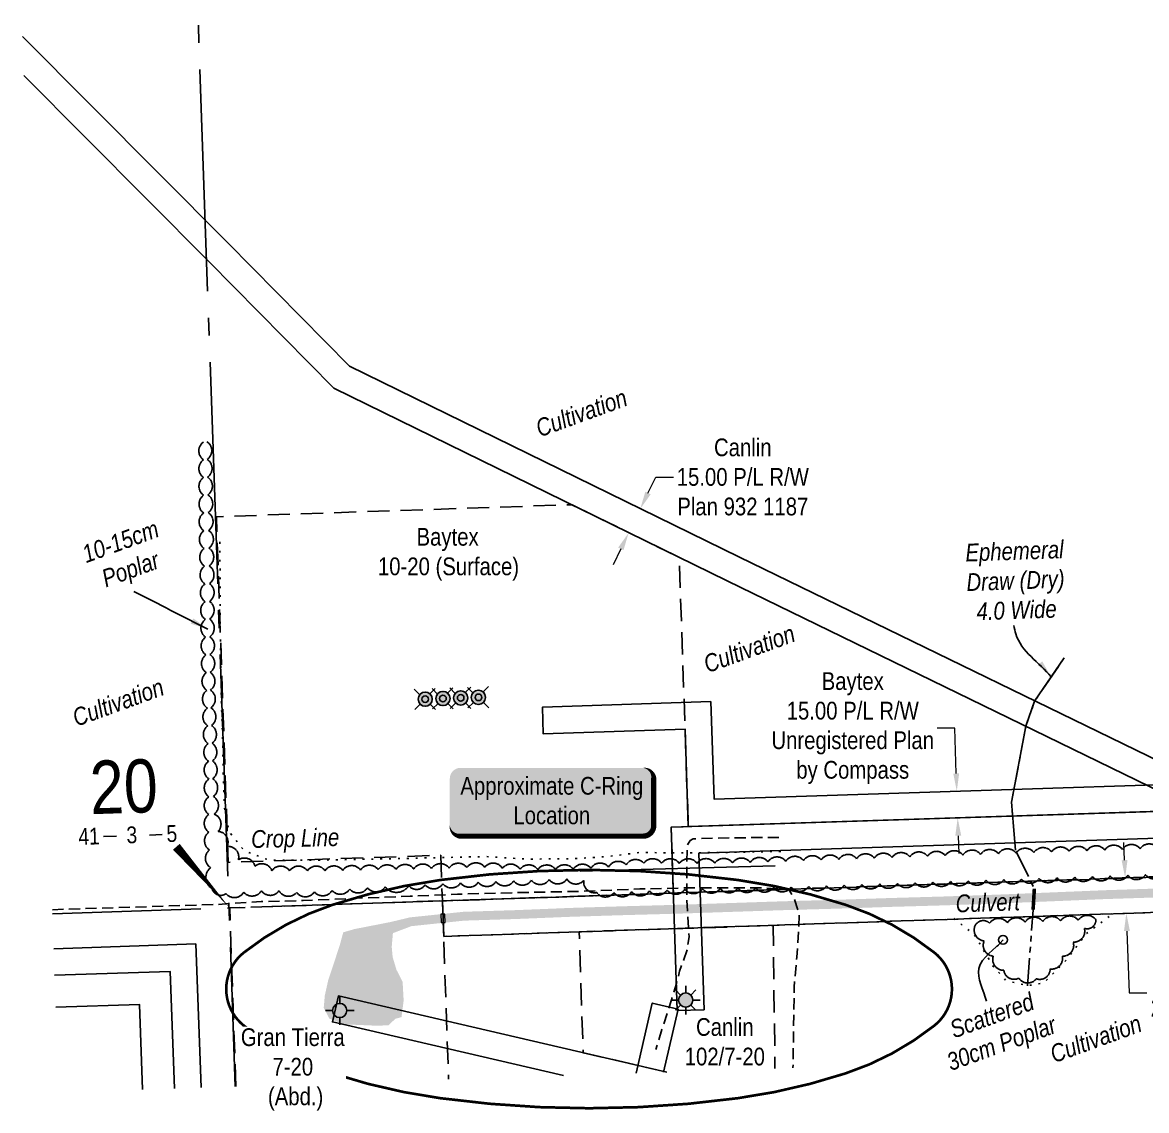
# Model space of a CAD drawing. Extents: x 670596 to 687743, y 5824540 to 5836613.
# Drawn here: x 676358 to 676992, y 5824727 to 5825340 of the extents above; entities that cross this region are included whole.
import ezdxf
from ezdxf.enums import TextEntityAlignment as Align

# ---------------------------------------------------------------- set-up
doc = ezdxf.new("R2010")
doc.units = 0
doc.header["$LTSCALE"] = 5
doc.header["$PDSIZE"] = 0.5
for name, pattern in [('0', [1, 1, 0]), ('foc-ACCESSROAD', [3.75, 2.5, -1.25]), ('foc-QUARTERLINE', [33, 25, -3, 2, -3]), ('foc-TOPO', [1, 0.2, -0.8]), ('foc-TOPO-ephemeral', [6.25, 3.125, -0.625, 0.625, -0.625, 0.625, -0.625]), ('foc-TRAV', [1.875, 1.25, -0.625]), ('UG_PIPE', [1.875, 1.25, -0.625])]:
    doc.linetypes.add(name, pattern=pattern)
doc.layers.get('Defpoints').update_dxf_attribs({"color": 9})
for name, color, linetype in [('10', 1, 'Continuous'), ('9', 3, 'Continuous'), ('ABADATA-DRILL-T', 8, 'Continuous'), ('AS-FENCE', 48, 'foc-FENCE'), ('AS-PIPE-UG', 44, 'UG_PIPE'), ('AS-ROADS', 254, 'Continuous'), ('C-AR', 13, 'foc-ACCESSROAD'), ('C-RW', 13, 'Continuous'), ('C-WS', 13, 'foc-ACCESSROAD'), ('C-WS-S', 8, 'Continuous'), ('CG-NOTES', 7, 'Continuous'), ('F-AR', 190, 'foc-ACCESSROAD'), ('F-RW', 190, 'Continuous'), ('F-WS', 190, 'foc-ACCESSROAD'), ('F-WS-S', 8, 'Continuous'), ('L-MON', 1, 'Continuous'), ('L-SECLBL', 7, 'Continuous'), ('L-SECQ', 8, 'foc-QUARTERLINE'), ('P-TRAV', 4, 'foc-TRAV'), ('T-BUSH', 110, '0'), ('T-BUSH-T', 110, 'Continuous'), ('T-DRAW', 143, 'foc-TOPO-ephemeral'), ('T-GENERAL', 48, 'foc-TOPO'), ('T-WATER-T', 170, 'Continuous')]:
    doc.layers.add(name, color=color, linetype=linetype)
for name, color, linetype, lineweight in [('C-AR-T', 13, 'Continuous', 9), ('C-RW-T', 13, 'Continuous', 9), ('C-WS-T', 13, 'Continuous', 9), ('F-RW-T', 190, 'Continuous', 9), ('F-WS-T', 190, 'Continuous', 9), ('T-TEXT', 48, 'Continuous', 18)]:
    doc.layers.add(name, color=color, linetype=linetype, lineweight=lineweight)
doc.styles.add('175L', font='ARIALN.TTF', dxfattribs={"height": 20})
doc.styles.add('80', font='ARIALN.TTF', dxfattribs={"height": 10})
doc.styles.add('80CG', font='ARIALN.TTF', dxfattribs={"height": 10})
doc.styles.add('80L', font='ARIALN.TTF', dxfattribs={"height": 10})
doc.styles.add('80LS', font='ARIALNI.TTF', dxfattribs={"height": 10})
doc.styles.add('foc-LtypeFont', font='ARIALN.TTF', dxfattribs={"height": 7.35})
doc.styles.add('SIMPLEX', font='ARIALN.TTF')
doc.linetypes.add('foc-FENCE', pattern='A,10,-1,["X",foc-LtypeFont,S=0.2,R=0,X=-0.625,Y=-0.75],-1.24', length=12.24)
doc.linetypes.add('foc-TOPO-flowdirection-NOLINE', pattern='A,0,[">",foc-LtypeFont,S=0.3,R=0,X=0,Y=-0.945],-20,[">",foc-LtypeFont,S=0.3,R=0,X=0,Y=-0.945],0', length=20)
doc.dimstyles.new('Compass 5 000', dxfattribs={"dimscale": 5, "dimtxt": 9, "dimasz": 2, "dimexe": 0.2, "dimexo": 0.0625, "dimgap": 0.5, "dimtad": 0, "dimtih": 1, "dimtoh": 1, "dimzin": 0, "dimdsep": 46, "dimtxsty": '80CG', "dimcen": 0.1, "dimse1": 1, "dimse2": 1, "dimclrd": 256, "dimclrt": 256, "dimaunit": 1, "dimadec": 4, "dimazin": 0, "dimtfac": 0.06, "dimtofl": 0, "dimtmove": 0, "dimatfit": 1, "dimfxl": 0.2, "dimtolj": 1, "dimtzin": 0, "dimlwd": -1, "dimarcsym": 0})

# ---------------------------------------------------------------- blocks, each defined once
blk = doc.blocks.new('L-SECLBL')
at = {"layer": '9', "color": 7}
for p, q in [((-5.08, -27.83), (-12.29, -27.83)), ((20.7, -27.83), (13.5, -27.83))]:
    blk.add_line(p, q, dxfattribs=at)
at = {"layer": '10', "color": 2, "style": 'SIMPLEX'}
blk.add_attdef('SEC', text='', height=30, dxfattribs=at).set_placement((0, 0), align=Align.MIDDLE)
at = {"layer": '10', "color": 5, "style": '80L'}
blk.add_attdef('TWP', text='', height=9.5, dxfattribs=at).set_placement((-14.43, -27.37), align=Align.MIDDLE_RIGHT)
blk.add_attdef('RGE', text='', height=9.5, dxfattribs=at).set_placement((3.62, -27.37), align=Align.MIDDLE_CENTER)
blk.add_attdef('MER', text='', height=9.5, dxfattribs=at).set_placement((23.17, -27.37), align=Align.MIDDLE_LEFT)
blk = doc.blocks.new('GAS')
h = blk.add_hatch(color=255)
h.dxf.hatch_style = 1
edge = h.paths.add_edge_path()
edge.add_arc((0, 0), 0.9, 0, 360)
for p, q in [((0, 0.81), (0, 1.62)), ((-0.81, 0), (-1.62, 0)), ((-0.57, 0.57), (-1.14, 1.14)), ((0.57, 0.57), (1.14, 1.14)), ((1.62, 0), (0.81, 0)), ((-0.57, -0.57), (-1.14, -1.14)), ((0, -0.81), (0, -1.62)), ((1.14, -1.14), (0.57, -0.57))]:
    blk.add_line(p, q)
blk.add_circle((0, 0), 0.8)
blk = doc.blocks.new('*D604')
at = {"layer": 'Defpoints', "color": 0, "transparency": 16777216}
for p in [(676706.51, 5825065.6), (676832.58, 5825004.31), (676826.02, 5824990.82)]:
    blk.add_point(p, dxfattribs=at)
at = {"layer": 'F-RW-T', "transparency": 16777216}
for p, q in [((676710.89, 5825074.59), (676715.26, 5825083.59)), ((676715.26, 5825083.59), (676725.26, 5825083.59)), ((676695.58, 5825043.12), (676691.21, 5825034.12))]:
    blk.add_line(p, q, dxfattribs=at)
for points in [[(676709.39, 5825075.32), (676712.39, 5825073.87), (676706.51, 5825065.6)], [(676694.08, 5825043.85), (676697.08, 5825042.39), (676699.96, 5825052.11)]]:
    blk.add_solid(points, dxfattribs=at)
at = {"layer": 'F-RW-T', "transparency": 16777216, "insert": (676764.35, 5825083.59), "char_height": 10, "attachment_point": 5, "style": '80CG'}
blk.add_mtext('\\A1;Canlin\\P15.00 P/L R/W\\PPlan 932 1187', dxfattribs=at)
blk = doc.blocks.new('*D609')
at = {"layer": 'C-AR-T', "transparency": 16777216}
for p, q in [((676979.58, 5824867.67), (676979.24, 5824877.67)), ((676980.93, 5824827.7), (676982.11, 5824792.76)), ((676982.11, 5824792.76), (676992.11, 5824792.76))]:
    blk.add_line(p, q, dxfattribs=at)
for points in [[(676981.25, 5824867.73), (676977.91, 5824867.61), (676979.92, 5824857.68)], [(676982.6, 5824827.75), (676979.26, 5824827.64), (676980.59, 5824837.69)]]:
    blk.add_solid(points, dxfattribs=at)
at = {"layer": 'Defpoints', "color": 0, "transparency": 16777216}
for p in [(676978.45, 5824857.63), (676979.13, 5824837.64), (676980.59, 5824837.69)]:
    blk.add_point(p, dxfattribs=at)
at = {"layer": 'C-AR-T', "transparency": 16777216, "insert": (677019.84, 5824792.76), "char_height": 10, "attachment_point": 5, "style": '80CG'}
blk.add_mtext('\\A1;Baytex\\P20.00 A/R', dxfattribs=at)
blk = doc.blocks.new('GABD')
for p, q in [((0, 0.81), (0, 1.62)), ((-0.81, 0), (-1.62, 0)), ((1.62, 0), (0.81, 0)), ((0, -0.81), (0, -1.62))]:
    blk.add_line(p, q)
blk.add_circle((0, 0), 0.8)
blk = doc.blocks.new('WC2')
at = {"layer": 'L-MON'}
h = blk.add_hatch(color=255, dxfattribs=at)
h.dxf.hatch_style = 1
edge = h.paths.add_edge_path()
edge.add_arc((0, 0), 0.9, 0, 360)
at = {"layer": 'C-WS-S', "flags": 128}
for points in [[(-0.62, 0.5), (-1.23, 1.12)], [(0.52, 0.61), (1.13, 1.21)], [(-1.18, -1.18), (-0.56, -0.57)], [(1.16, -1.18), (0.56, -0.57)]]:
    blk.add_lwpolyline(points, dxfattribs=at)
at = {"layer": 'C-WS-S'}
for radius in [0.8, 0.373]:
    blk.add_circle((0, 0), radius, dxfattribs=at)
blk = doc.blocks.new('*D611')
at = {"layer": 'C-RW-T', "transparency": 16777216}
for p, q in [((676883.84, 5824942.07), (676873.84, 5824942.07)), ((676884.67, 5824916.48), (676883.84, 5824942.07)), ((676885.81, 5824881.42), (676886.14, 5824871.42))]:
    blk.add_line(p, q, dxfattribs=at)
for points in [[(676886.34, 5824916.54), (676883, 5824916.43), (676885, 5824906.49)], [(676887.48, 5824881.47), (676884.15, 5824881.36), (676885.49, 5824891.41)]]:
    blk.add_solid(points, dxfattribs=at)
at = {"layer": 'Defpoints', "color": 0, "transparency": 16777216}
for p in [(676866.12, 5824905.87), (676866.61, 5824890.8), (676885.49, 5824891.41)]:
    blk.add_point(p, dxfattribs=at)
at = {"layer": 'C-RW-T', "transparency": 16777216, "insert": (676826.33, 5824942.07), "char_height": 10, "attachment_point": 5, "style": '80CG'}
blk.add_mtext('\\A1;Baytex\\P15.00 P/L R/W\\PUnregistered Plan\\Pby Compass', dxfattribs=at)

msp = doc.modelspace()

# ---------------------------------------------------------------- hatches: boundary and pattern name
at = {"layer": 'AS-ROADS'}
h = msp.add_hatch(color=256, dxfattribs=at)
h.dxf.hatch_style = 1
h.paths.add_polyline_path([(677267.407, 5824766.253), (677272.407, 5824766.418), (677272.24, 5824768.966), (677269.401, 5824798.929), (677268.141, 5824828.999), (677267.562, 5824834.204), (677266.751, 5824839.35), (677265.315, 5824844.631), (677262.453, 5824849.537), (677258.339, 5824853.587), (677253.528, 5824856.656), (677248.295, 5824858.734), (677243.011, 5824859.678), (677237.77, 5824860.146), (677232.595, 5824860.312), (677202.206, 5824859.111), (677171.97, 5824857.785), (677141.828, 5824856.615), (677111.753, 5824855.196), (677081.67, 5824854.15), (677051.621, 5824853.245), (677021.496, 5824852.245), (676998.665, 5824851.662), (676968.534, 5824850.692), (676938.357, 5824849.444), (676908.325, 5824848.218), (676878.296, 5824847.167), (676848.114, 5824846.308), (676817.802, 5824845.303), (676787.583, 5824844.463), (676757.57, 5824843.471), (676727.275, 5824842.46), (676697.277, 5824841.646), (676667.223, 5824840.71), (676637.17, 5824839.491), (676606.875, 5824838.533), (676576.664, 5824835.368), (676565.536, 5824832.715), (676567.074, 5824826.486), (676577.475, 5824830.425), (676607.215, 5824833.541), (676637.35, 5824834.494), (676667.402, 5824835.713), (676697.423, 5824836.648), (676727.426, 5824837.462), (676757.735, 5824838.473), (676787.735, 5824839.465), (676817.955, 5824840.305), (676848.268, 5824841.31), (676878.455, 5824842.169), (676908.515, 5824843.221), (676938.564, 5824844.448), (676968.718, 5824845.695), (676998.81, 5824846.664), (677021.643, 5824847.247), (677051.779, 5824848.248), (677081.833, 5824849.152), (677111.957, 5824850.2), (677142.043, 5824851.62), (677172.176, 5824852.789), (677202.415, 5824854.115), (677232.613, 5824855.309), (677237.468, 5824855.153), (677242.348, 5824854.717), (677246.918, 5824853.901), (677251.24, 5824852.184), (677255.206, 5824849.654), (677258.47, 5824846.442), (677260.664, 5824842.682), (677261.854, 5824838.302), (677262.605, 5824833.537), (677263.152, 5824828.617), (677264.411, 5824798.588), (677267.255, 5824768.566)])
h = msp.add_hatch(color=256, dxfattribs=at)
h.dxf.hatch_style = 1
h.paths.add_polyline_path([(676565.536, 5824832.715), (676545.375, 5824828.778), (676539.065, 5824826.946), (676537.051, 5824819.456), (676530.629, 5824800.098), (676528.687, 5824791.339), (676528.066, 5824784.435), (676531.249, 5824778.339), (676539.675, 5824775.069), (676558.436, 5824774.294), (676564.661, 5824774.592), (676568.405, 5824778.202), (676571.92, 5824779.154), (676573.129, 5824788.511), (676572.546, 5824798.992), (676569.059, 5824805.877), (676566.943, 5824812.929), (676566.399, 5824818.755), (676567.074, 5824826.486)])
at = {"layer": 'CG-NOTES'}
h = msp.add_hatch(color=255, dxfattribs=at)
edge = h.paths.add_edge_path()
edge.add_line((676605.162, 5824881.156), (676708.137, 5824881.156))
edge.add_arc((676708.137, 5824887.155), 5.999, 270, 360)
edge.add_line((676714.136, 5824887.155), (676714.136, 5824913.649))
edge.add_arc((676708.137, 5824913.649), 5.999, 360, 450)
edge.add_line((676708.137, 5824919.647), (676605.162, 5824919.647))
edge.add_arc((676605.162, 5824913.649), 5.999, 90, 180)
edge.add_line((676599.164, 5824913.649), (676599.164, 5824887.155))
edge.add_arc((676605.162, 5824887.155), 5.999, 180, 270)

# ---------------------------------------------------------------- linework, layer by layer
at = {"layer": 'AS-FENCE', "flags": 128}
msp.add_lwpolyline([(676782.614, 5824864.509), (676672.629, 5824861.466)], dxfattribs=at)
at = {"layer": 'AS-PIPE-UG', "flags": 128}
for points in [[(676784.749, 5824880.437), (676756.848, 5824880.221), (676736.428, 5824879.618), (676734.752, 5824878.672), (676733.123, 5824876.174), (676732.916, 5824874.849), (676732.791, 5824863.544), (676732.853, 5824845.06), (676734.021, 5824824.481), (676733.032, 5824817.143), (676728.739, 5824804.968), (676726.887, 5824798.022), (676723.997, 5824788.273), (676718.741, 5824772.217), (676715.342, 5824760.938)], [(676375.058, 5824839.719), (676467.899, 5824842.658), (676492.832, 5824844.244), (676516.448, 5824844.83), (676546.752, 5824846.198), (676576.83, 5824847.325), (676603.575, 5824848.436), (676637.155, 5824849.341), (676672.549, 5824850.016), (676706.199, 5824851.38), (676736.409, 5824852.099), (676769.138, 5824851.989), (676777.304, 5824852), (676782.837, 5824851.448), (676790.263, 5824851.069), (676793.37, 5824845.745), (676796.107, 5824836.987), (676795.837, 5824829.777), (676794.821, 5824812.934), (676793.306, 5824796.108), (676792.642, 5824750.528)]]:
    msp.add_lwpolyline(points, dxfattribs=at)
at = {"layer": 'C-AR'}
msp.add_line((676740.099, 5824849.58), (676639.946, 5824846.198), dxfattribs=at)
at = {"layer": 'C-AR', "flags": 128}
msp.add_lwpolyline([(677256.836, 5824765.902), (677253.329, 5824866.539), (676594.988, 5824844.681), (676595.705, 5824824.659), (677213.71, 5824845.525), (677224.396, 5824835.548), (677226.857, 5824764.909)], dxfattribs=at)
at = {"layer": 'C-RW', "flags": 128}
msp.add_lwpolyline([(677166.4, 5824762.907), (677161.933, 5824900.479), (677161.933, 5824900.479), (677161.933, 5824900.479), (676733.626, 5824886.565), (676731.771, 5824941.505), (676651.83, 5824938.805), (676651.324, 5824953.794), (676746.253, 5824957), (676746.254, 5824957), (676748.109, 5824902.041), (677176.436, 5824915.956), (677176.436, 5824915.956), (677176.436, 5824915.956), (677181.389, 5824763.404)], dxfattribs=at)
at = {"layer": 'C-WS', "flags": 128}
msp.add_lwpolyline([(676594.109, 5824870.426), (676594.988, 5824844.681), (676725.192, 5824849.077), (676723.985, 5824886.252), (676733.626, 5824886.565), (676728.502, 5825038.334), (676667.948, 5825068.006), (676467.534, 5825061.239), (676474.192, 5824866.377)], close=True, dxfattribs=at)
at = {"layer": 'CG-NOTES', "color": 160, "flags": 128}
msp.add_lwpolyline([(676605.162, 5824881.156, 2.999, 2.999, 0), (676708.137, 5824881.156, 2.999, 2.999, 0.4142136), (676714.136, 5824887.155, 2.999, 2.999, 0), (676714.136, 5824913.649, 2.999, 0, 0.4142136), (676708.137, 5824919.647, 0, 0, 0), (676605.162, 5824919.647, 0, 0, 0.4142136), (676599.164, 5824913.649, 0, 0, 0), (676599.164, 5824887.155, 0, 2.999, 0.4142136)], format="xyseb", close=True, dxfattribs=at)
at = {"layer": 'CG-NOTES', "color": 160, "linetype": 'foc-TRAV', "lineweight": 50, "ltscale": 2, "const_width": 1.5}
msp.add_lwpolyline([(676677.675, 5824727.78, 0.0338073), (676761.509, 5824733.455, 0.0455518), (676822.339, 5824747.455, 0.0884847), (676872.298, 5824774.345, 0.2290115), (676882.261, 5824794.956, 0.2290115), (676872.298, 5824815.566, 0.0884847), (676822.339, 5824842.456, 0.0455518), (676761.509, 5824856.457, 0.0338073), (676677.675, 5824862.132, 0.0338073), (676593.84, 5824856.457, 0.0455518), (676533.01, 5824842.456, 0.0884847), (676483.051, 5824815.566, 0.2290115), (676473.088, 5824794.956, 0.2290115), (676483.051, 5824774.345, 0.0884847), (676533.01, 5824747.455, 0.0455518), (676593.84, 5824733.455, 0.0338073)], format="xyb", close=True, dxfattribs=at)
at = {"layer": 'F-AR', "flags": 128}
msp.add_lwpolyline([(677286.819, 5824766.895), (677283.305, 5824867.882), (676595.022, 5824844.644), (676595.705, 5824824.659), (677249.026, 5824846.717), (677254.196, 5824841.89), (677256.84, 5824765.903)], dxfattribs=at)
at = {"layer": 'F-RW', "flags": 128}
for points in [[(676358.22, 5825331.997), (676473.997, 5825215.696), (676542.672, 5825146.097), (676762.023, 5825038.613), (677048.709, 5824899.228), (677107.229, 5824760.947)], [(677091.075, 5824760.412), (677036.928, 5824888.048), (676755.443, 5825025.133), (676533.784, 5825133.747), (676463.343, 5825205.137), (676358.972, 5825309.979)], [(677275.959, 5825078.891), (677101.154, 5825072.848), (677106.878, 5824898.728), (677020.963, 5824895.823), (676723.985, 5824886.252), (676727.342, 5824782.919), (676742.483, 5824783.31), (676739.606, 5824871.652), (677021.451, 5824880.833), (677122.345, 5824884.232), (677116.67, 5825058.379), (677276.49, 5825063.902), (677275.969, 5825078.892)], [(676375.81, 5824817.724), (676455.889, 5824820.416), (676458.944, 5824739.475)], [(676376.323, 5824802.719), (676441.424, 5824804.906), (676443.957, 5824738.979)], [(676443.957, 5824738.979), (676441.424, 5824804.906), (676376.323, 5824802.719)], [(676721.434, 5824748.169), (676536.353, 5824791.065), (676532.955, 5824776.436), (676663.283, 5824746.243)], [(676425.966, 5824738.383), (676424.124, 5824786.314), (676376.937, 5824784.728)], [(676704.154, 5824747.597), (676713.29, 5824787.085), (676727.902, 5824783.699), (676719.701, 5824748.112)]]:
    msp.add_lwpolyline(points, dxfattribs=at)
at = {"layer": 'F-RW'}
msp.add_lwpolyline([(676727.342, 5824782.919), (676723.985, 5824886.252), (677020.821, 5824895.895)], dxfattribs=at)
at = {"layer": 'F-WS', "flags": 128}
for points in [[(676478.502, 5824740.123), (676475.071, 5824840.68), (676595.009, 5824844.722), (676598.442, 5824744.096)], [(676721.434, 5824748.169), (676674.363, 5824759.079), (676672.065, 5824827.263), (676781.465, 5824830.782), (676782.484, 5824750.191)]]:
    msp.add_lwpolyline(points, dxfattribs=at)
at = {"layer": 'L-SECLBL', "flags": 128}
msp.add_lwpolyline([(676475.071, 5824840.68, 0, 5, 0), (676444.969, 5824875.172, 0, 0, 0)], format="xyseb", dxfattribs=at)
at = {"layer": 'L-SECQ', "flags": 128}
for points in [[(676446.814, 5825643.076), (676478.141, 5824740.111)], [(677283.304, 5824867.92), (676475.071, 5824840.68), (676375.141, 5824837.311)]]:
    msp.add_lwpolyline(points, dxfattribs=at)
at = {"layer": 'P-TRAV'}
for p, q in [((676723.985, 5824886.252), (676725.192, 5824849.077)), ((676725.192, 5824849.077), (676639.946, 5824846.198))]:
    msp.add_line(p, q, dxfattribs=at)
at = {"layer": 'T-BUSH', "flags": 128}
for points in [[(676460.228, 5825103.318, 0.5205671), (676460.268, 5825093.32, 0.5205671), (676460.309, 5825083.321, 0.5205671), (676460.349, 5825073.322, 0.5205671), (676460.389, 5825063.324, 0.5205671), (676460.47, 5825053.325, 0.5205671), (676460.665, 5825043.329, 0.5205671), (676460.86, 5825033.332, 0.5205671), (676461.055, 5825023.335, 0.5205671), (676461.226, 5825013.338, 0.5205671), (676461.363, 5825003.34, 0.5205671), (676461.5, 5824993.342, 0.5205671), (676461.637, 5824983.344, 0.5205671), (676461.874, 5824973.348, 0.5205671), (676462.165, 5824963.354, 0.5205671), (676462.454, 5824953.359, 0.5205671), (676462.688, 5824943.363, 0.5205671), (676462.922, 5824933.367, 0.5205671), (676463.155, 5824923.371, 0.5205671), (676463.327, 5824913.375, 0.5205671), (676463.307, 5824903.376, 0.5205671), (676463.288, 5824893.377, 0.5205671), (676463.268, 5824883.378, 0.5205671), (676463.663, 5824873.393, 0.5205671), (676464.319, 5824863.416, 0.5205671), (676465.1, 5824851.556, 0.5205671)], [(676462.221, 5825103.502, -0.5205671), (676462.409, 5825093.505, -0.5205671), (676462.596, 5825083.508, -0.5205671), (676462.784, 5825073.511, -0.5205671), (676462.972, 5825063.514, -0.5205671), (676463.16, 5825053.517, -0.5205671), (676463.348, 5825043.52, -0.5205671), (676463.535, 5825033.523, -0.5205671), (676463.656, 5825023.526, -0.5205671), (676463.673, 5825013.527, -0.5205671), (676463.69, 5825003.528, -0.5205671), (676463.789, 5824993.53, -0.5205671), (676463.928, 5824983.532, -0.5205671), (676464.066, 5824973.534, -0.5205671), (676464.205, 5824963.537, -0.5205671), (676464.45, 5824953.541, -0.5205671), (676464.821, 5824943.55, -0.5205671), (676465.121, 5824933.556, -0.5205671), (676465.286, 5824923.558, -0.5205671), (676465.451, 5824913.561, -0.5205671), (676465.87, 5824903.572, -0.5205671), (676466.36, 5824893.585, -0.5205671), (676468.578, 5824883.845, -0.5205671), (676473.588, 5824875.428, -0.5205671), (676479.935, 5824867.772, -0.5205671), (676489.292, 5824864.246, -0.5205671), (676498.826, 5824861.69, -0.5205671), (676508.825, 5824861.668, -0.5205671), (676518.824, 5824861.646, -0.5205671), (676528.822, 5824861.686, -0.5205671), (676538.819, 5824861.882, -0.5205671), (676548.815, 5824862.078, -0.5205671), (676558.812, 5824862.275, -0.5205671), (676568.809, 5824862.471, -0.5205671), (676578.805, 5824862.706, -0.5205671), (676588.801, 5824862.941, -0.5205671), (676598.797, 5824863.176, -0.5205671), (676608.793, 5824863.411, -0.5205671), (676618.789, 5824863.647, -0.5205671), (676628.77, 5824863.072, -0.5205671), (676638.751, 5824862.477, -0.5205671), (676648.743, 5824862.271, -0.5205671), (676658.741, 5824862.352, -0.5205671), (676668.738, 5824862.481, -0.5205671), (676678.72, 5824863.058, -0.5205671), (676688.694, 5824863.721, -0.5205671), (676698.616, 5824864.957, -0.5205671), (676708.557, 5824865.886, -0.5205671), (676718.555, 5824865.844, -0.5205671), (676728.554, 5824865.802, -0.5205671), (676738.552, 5824865.823, -0.5205671), (676748.55, 5824865.95, -0.5205671), (676758.548, 5824866.077, -0.5205671), (676768.543, 5824866.337, -0.5205671), (676778.536, 5824866.687, -0.5205671), (676788.528, 5824867.036, -0.5205671), (676798.521, 5824867.386, -0.5205671), (676808.514, 5824867.735, -0.5205671), (676818.506, 5824868.084, -0.5205671), (676828.499, 5824868.434, -0.5205671), (676838.492, 5824868.783, -0.5205671), (676848.484, 5824869.133, -0.5205671), (676858.477, 5824869.482, -0.5205671), (676868.47, 5824869.832, -0.5205671), (676878.462, 5824870.181, -0.5205671), (676888.455, 5824870.531, -0.5205671), (676898.448, 5824870.88, -0.5205671), (676908.44, 5824871.229, -0.5205671), (676918.433, 5824871.579, -0.5205671), (676928.426, 5824871.928, -0.5205671), (676938.418, 5824872.278, -0.5205671), (676948.411, 5824872.627, -0.5205671), (676958.404, 5824872.977, -0.5205671), (676968.396, 5824873.326, -0.5205671), (676978.389, 5824873.676, -0.5205671), (676988.382, 5824874.025, -0.5205671), (676998.374, 5824874.374, -0.5205671), (677008.367, 5824874.724, -0.5205671), (677018.359, 5824875.073, -0.5205671), (677028.352, 5824875.423, -0.5205671), (677038.345, 5824875.772, -0.5205671), (677048.337, 5824876.122, -0.5205671), (677058.33, 5824876.471, -0.5205671), (677068.323, 5824876.821, -0.5205671), (677078.315, 5824877.17, -0.5205671), (677088.308, 5824877.52, -0.5205671), (677098.301, 5824877.869, -0.5205671), (677108.293, 5824878.218, -0.5205671), (677118.286, 5824878.568, -0.5205671), (677128.279, 5824878.917, -0.5205671), (677138.271, 5824879.267, -0.5205671), (677148.264, 5824879.616, -0.5205671), (677158.257, 5824879.966, -0.5205671), (677168.249, 5824880.315, -0.5205671), (677178.242, 5824880.665, -0.5205671), (677188.235, 5824881.014, -0.5205671), (677198.227, 5824881.363, -0.5205671), (677208.22, 5824881.713, -0.5205671), (677218.213, 5824882.062, -0.5205671), (677228.205, 5824882.412, -0.5205671), (677238.198, 5824882.761, -0.5205671), (677248.19, 5824883.111, -0.5205671), (677258.183, 5824883.46, -0.5959681), (677263.632, 5824883.535, -0.08317)], [(676791.576, 5824852.474, 0.5205671), (676801.569, 5824852.823, 0.5205671), (676811.561, 5824853.172, 0.5205671), (676821.554, 5824853.521, 0.5205671), (676831.547, 5824853.87, 0.5205671), (676841.539, 5824854.219, 0.5205671), (676851.532, 5824854.568, 0.5205671), (676861.525, 5824854.917, 0.5205671), (676871.517, 5824855.266, 0.5205671), (676881.51, 5824855.615, 0.5205671), (676891.503, 5824855.964, 0.5205671), (676901.495, 5824856.313, 0.5205671), (676911.488, 5824856.662, 0.5205671), (676921.481, 5824857.011, 0.5205671), (676931.473, 5824857.36, 0.5205671), (676941.466, 5824857.709, 0.5205671), (676951.459, 5824858.058, 0.5205671), (676961.451, 5824858.407, 0.5205671), (676971.444, 5824858.756, 0.5205671), (676981.437, 5824859.105, 0.5205671), (676991.429, 5824859.454, 0.5205671), (677001.422, 5824859.803, 0.5205671), (677011.415, 5824860.152, 0.5205671), (677021.407, 5824860.501, 0.5205671), (677031.4, 5824860.851, 0.5205671), (677041.393, 5824861.2, 0.5205671), (677051.385, 5824861.549, 0.5205671), (677061.378, 5824861.898, 0.5205671), (677071.371, 5824862.247, 0.5205671), (677081.363, 5824862.596, 0.5205671), (677091.356, 5824862.945, 0.5205671), (677101.349, 5824863.294, 0.5205671), (677111.341, 5824863.643, 0.5205671), (677121.334, 5824863.992, 0.5205671), (677131.327, 5824864.341, 0.5205671), (677141.319, 5824864.69, 0.5205671), (677151.312, 5824865.039, 0.5205671), (677161.305, 5824865.388, 0.5205671), (677171.297, 5824865.737, 0.5205671), (677181.29, 5824866.086, 0.5205671), (677191.283, 5824866.435, 0.5205671), (677201.275, 5824866.784, 0.5205671), (677211.268, 5824867.133, 0.5205671), (677221.261, 5824867.482, 0.5205671), (677231.253, 5824867.831, 0.5205671), (677241.246, 5824868.18, 0.5205671), (677251.239, 5824868.529, 0.8859925), (677263.327, 5824868.784, 0.520567), (677267.915, 5824860.779, 0.5205671), (677270.619, 5824851.153, 0.5205671), (677273.323, 5824841.527, 0.5205671), (677273.706, 5824831.506, 0.5205671), (677273.706, 5824831.506, 0.5205671), (677274.597, 5824821.493, 0.5205671), (677274.597, 5824821.493, 0.5205671), (677275.933, 5824811.481, 0.5205671), (677275.933, 5824811.481, 0.5205671), (677277.046, 5824801.024, 0.5205671), (677277.046, 5824801.024, 0.5205671), (677277.268, 5824791.011, 0.5205671), (677277.268, 5824791.011, 0.5205671), (677277.491, 5824780.999, 0.5205671), (677277.491, 5824780.999, 0.5205671), (677277.936, 5824770.764, 0.5205671), (677277.936, 5824770.764, 0.5205671), (677282.389, 5824779.887, 0.5205671), (677282.389, 5824779.887, 0.5205671), (677280.608, 5824789.899, 0.5205671), (677280.608, 5824789.899, 0.5205671), (677279.495, 5824799.911, 0.5205671), (677279.495, 5824799.911, 0.5205671), (677279.717, 5824809.923, 0.5205671), (677279.717, 5824809.923, 0.5205671), (677279.495, 5824819.936, 0.5205671), (677279.495, 5824819.936, 0.5205671), (677278.604, 5824829.948, 0.5205671), (677278.604, 5824829.948, 0.271343), (677276.096, 5824839.374, 0.5205671), (677275.959, 5824849.372, 0.5205671), (677275.823, 5824859.369, 0.5205671), (677275.687, 5824869.367, 0.5205671), (677275.551, 5824879.365, 0.5205671), (677275.414, 5824889.363, 0.5205671), (677275.278, 5824899.361, 0.5205671), (677275.142, 5824909.359, 0.5205671), (677275.006, 5824919.356, 0.5205671), (677274.869, 5824929.354, 0.5205671), (677274.733, 5824939.352, 0.5205671), (677274.597, 5824949.35, 0.5205671), (677274.46, 5824959.348, 0.5205671), (677274.324, 5824969.346, 0.5205671), (677274.188, 5824979.343, 0.5205671), (677274.052, 5824989.341, 0.5205671), (677272.077, 5824996.79, 0.5205671), (677271.785, 5824986.795, 0.5205671), (677271.493, 5824976.801, 0.5205671), (677271.202, 5824966.806, 0.5205671), (677270.91, 5824956.812, 0.5205671), (677270.618, 5824946.817, 0.5205671), (677270.327, 5824936.823, 0.5205671), (677270.035, 5824926.828, 0.5205671), (677270.25, 5824916.834, 0.5205671), (677270.548, 5824906.839, 0.5205671), (677270.845, 5824896.845, 0.5205671), (677267.665, 5824887.655, 0.5205671), (677263.632, 5824883.535)], [(676791.626, 5824852.475, -0.5205671), (676781.629, 5824852.293, -0.5205671), (676771.632, 5824852.11, -0.5205671), (676761.635, 5824851.927, -0.5205671), (676751.638, 5824851.745, -0.5205671), (676741.64, 5824851.562, -0.5205671), (676731.648, 5824851.227, -0.5205671), (676721.66, 5824850.769, -0.5205671), (676711.672, 5824850.311, -0.5205671), (676701.683, 5824849.853, -0.5205671), (676691.697, 5824849.361, -0.5205671), (676681.996, 5824849.393, -0.5205671), (676674.704, 5824856.235, -0.5205671), (676665.155, 5824857.044, -0.5205671), (676655.163, 5824856.673, -0.5205671), (676645.171, 5824856.301, -0.5205671), (676635.179, 5824855.929, -0.5205671), (676625.187, 5824855.558, -0.5205671), (676615.195, 5824855.186, -0.5205671), (676605.204, 5824854.814, -0.5205671), (676595.216, 5824854.35, -0.5205671), (676585.233, 5824853.793, -0.5205671), (676576.003, 5824853.279, -0.5205671)], [(676465.1, 5824851.556, 0.5205671), (676472.996, 5824848.73, 0.5205671), (676482.96, 5824849.569, 0.5205671), (676492.923, 5824850.408, 0.5205671), (676502.881, 5824850.362, 0.5205671), (676512.832, 5824849.388, 0.5205671), (676522.793, 5824849.743, 0.5205671), (676532.757, 5824850.571, 0.5205671), (676542.722, 5824851.4, 0.5205671), (676552.696, 5824852.08, 0.5205671), (676562.681, 5824852.594, 0.5205671), (676576.016, 5824853.279, 0.5205671)]]:
    msp.add_lwpolyline(points, format="xyb", dxfattribs=at)
msp.add_lwpolyline([(676963.46, 5824834.074, 0.5205671), (676953.467, 5824833.737, 0.5205671), (676943.474, 5824833.399, 0.5205671), (676933.481, 5824833.062, 0.5205671), (676923.488, 5824832.725, 0.5205671), (676913.494, 5824832.387, 0.5205671), (676903.501, 5824832.05, 0.5205671), (676895.333, 5824830.716, 0.5205671), (676900.451, 5824822.125, 0.5205671), (676905.568, 5824813.535, 0.5205671), (676911.52, 5824805.56, 0.5205671), (676919.995, 5824801.129, 0.5205671), (676929.781, 5824800.767, 0.5205671), (676937.633, 5824806.326, 0.5205671), (676944.559, 5824813.523, 0.5205671), (676950.609, 5824821.483, 0.5205671), (676956.935, 5824829.174, 0.5205671)], format="xyb", close=True, dxfattribs=at)
at = {"layer": 'T-DRAW', "flags": 128}
for points in [[(676918.053, 5824873.349), (676915.849, 5824900.408), (676923.972, 5824943.162), (676928.804, 5824957.165), (676945.597, 5824981.623)], [(676924.858, 5824796.875), (676928.023, 5824839.7), (676928.72, 5824851.605), (676918.053, 5824873.349)]]:
    msp.add_lwpolyline(points, dxfattribs=at)
at = {"layer": 'T-DRAW', "linetype": 'foc-TOPO-flowdirection-NOLINE', "flags": 128}
msp.add_lwpolyline([(676918.053, 5824873.349), (676915.849, 5824900.408), (676923.972, 5824943.162), (676928.804, 5824957.165), (676945.597, 5824981.623)], dxfattribs=at)
at = {"layer": 'T-GENERAL', "flags": 128}
for points in [[(676469.415, 5825046.978), (676469.649, 5825027.499), (676469.695, 5825000.325), (676470.277, 5824958.305), (676471.062, 5824937.167), (676471.483, 5824911.594), (676472.352, 5824893.866), (676474.827, 5824883.51), (676483.232, 5824872.941), (676497.16, 5824867.693), (676525.961, 5824867.63), (676568.731, 5824868.47), (676619.153, 5824869.656), (676643.14, 5824868.225), (676667.577, 5824868.423), (676686.853, 5824869.537), (676705.803, 5824871.897), (676734.819, 5824871.776), (676762.463, 5824872.127), (676785.972, 5824872.608)], [(676883.373, 5824834.813), (676894.883, 5824825.61), (676905.541, 5824807.72), (676912.662, 5824799.807), (676924.858, 5824796.875), (676934.005, 5824798.451), (676945.986, 5824810.443), (676957.947, 5824826.183), (676971.058, 5824836.029)]]:
    msp.add_lwpolyline(points, dxfattribs=at)
at = {"layer": 'T-TEXT', "const_width": 2, "flags": 128}
msp.add_lwpolyline([(676928.72, 5824851.605), (676928.023, 5824839.7)], dxfattribs=at)
at = {"layer": 'T-TEXT', "flags": 128}
msp.add_lwpolyline([(676594.029, 5824837.165), (676594.239, 5824832.446), (676596.529, 5824832.501), (676596.276, 5824837.275)], close=True, dxfattribs=at)

# ---------------------------------------------------------------- block references
at = {"layer": 'ABADATA-DRILL-T', "xscale": 4.999380000000007, "yscale": 4.999380000000007, "zscale": 4.999380000000007, "rotation": 359.9967338931841}
msp.add_blockref('GAS', (676732.157, 5824788.758), dxfattribs=at)
at = {"layer": 'C-WS-S', "xscale": 5, "yscale": 5, "zscale": 5}
for p in [(676585.286, 5824958.372), (676595.296, 5824958.74), (676605.286, 5824959.086), (676615.275, 5824959.415)]:
    msp.add_blockref('WC2', p, dxfattribs=at)
at = {"layer": 'L-SECLBL', "xscale": 1.000046958027475, "yscale": 1.000046958027475, "zscale": 1.000046958027475, "rotation": 1.898956115406359}
msp.add_blockref('L-SECLBL', (676415.33, 5824909.147), dxfattribs=at).add_auto_attribs({'SEC': '20', 'TWP': '41', 'RGE': '3', 'MER': '5'})

# ---------------------------------------------------------------- texts
at = {"layer": 'C-WS-T', "insert": (676557.957, 5825054.916), "char_height": 9.99876, "attachment_point": 1, "style": '175L'}
msp.add_mtext_dynamic_manual_height_columns('\\pi22.45;Baytex\\P\\pi0.66873;10-20 (Surface)', width=78.99495, gutter_width=100, heights=[0], dxfattribs=at)
at = {"layer": 'CG-NOTES', "color": 160, "insert": (676656.65, 5824901.152), "char_height": 9.99757, "attachment_point": 5, "style": '80'}
msp.add_mtext('Approximate C-Ring\\PLocation', dxfattribs=at)
at = {"layer": 'T-BUSH-T', "insert": (676411.696, 5825052.045), "char_height": 9.9988, "width": 44.47375, "attachment_point": 2, "rotation": 19.996734, "style": '80LS'}
msp.add_mtext('10-15cm \\PPoplar', dxfattribs=at)
at = {"layer": 'T-BUSH-T', "insert": (676872.204, 5824773.644), "char_height": 9.99876, "attachment_point": 1, "rotation": 19.996734, "style": '80L'}
msp.add_mtext_dynamic_manual_height_columns('\\pi8.308;{\\fArial Narrow|b0|i1|c0|p34;Scattered \\P\\pi0.3622;30cm Poplar}', width=65.39578, gutter_width=49.991, heights=[0], dxfattribs=at)
at = {"layer": 'T-TEXT', "style": '80LS'}
for p in [(676673.335, 5825119.768), (676767.961, 5824986.83), (676412.129, 5824956.642), (676963.325, 5824766.994)]:
    msp.add_text('Cultivation', height=9.99876, rotation=19.996734, dxfattribs=at).set_placement(p, align=Align.MIDDLE_CENTER)
at = {"layer": 'T-TEXT', "char_height": 10.00047, "attachment_point": 5, "style": '80CG'}
for s, insert, rotation in [('\\A1;{\\fArial Narrow|b0|i1|c0|p34;Crop Line}', (676512.015, 5824878.538), 1.347654), ('\\A1;{\\fArial Narrow|b0|i1|c0|p34;Culvert}', (676902.478, 5824843.699), 2.004334)]:
    msp.add_mtext(s, dxfattribs=dict(at, insert=insert, rotation=rotation))
at = {"layer": 'T-WATER-T', "insert": (676918.109, 5825025.182), "char_height": 10.00047, "attachment_point": 5, "rotation": 2.004334, "style": '80CG'}
msp.add_mtext('\\A1;{\\fArial Narrow|b0|i1|c0|p34;Ephemeral \\PDraw (Dry)\\P4.0 Wide}', dxfattribs=at)

# ---------------------------------------------------------------- dimensions: what is measured, and where the dimension line sits
at = {"layer": 'C-AR-T'}
dim = msp.add_linear_dim(base=(676980.592, 5824837.691), p1=(676978.451, 5824857.627), p2=(676979.126, 5824837.641), angle=271.933735, text='Baytex\\P20.00 A/R', dimstyle='Compass 5 000', override={"dimtfill": 0}, dxfattribs=at)
dim.commit()
dim.dimension.update_dxf_attribs({"geometry": '*D609', "text_midpoint": (677019.844, 5824792.763), "dimtype": 161})
at = {"layer": 'C-RW-T'}
dim = msp.add_linear_dim(base=(676885.487, 5824891.41), p1=(676866.119, 5824905.874), p2=(676866.61, 5824890.795), angle=271.865688, text='Baytex\\P15.00 P/L R/W\\PUnregistered Plan\\Pby Compass', dimstyle='Compass 5 000', dxfattribs=at)
dim.commit()
dim.dimension.update_dxf_attribs({"geometry": '*D611', "text_midpoint": (676826.333, 5824942.073), "dimtype": 161})
at = {"layer": 'F-RW-T'}
dim = msp.add_linear_dim(base=(676706.515, 5825065.601), p1=(676826.018, 5824990.819), p2=(676832.577, 5825004.31), angle=64.071229, text='Canlin\\P15.00 P/L R/W\\PPlan 932 1187', dimstyle='Compass 5 000', dxfattribs=at)
dim.commit()
dim.dimension.update_dxf_attribs({"geometry": '*D604', "text_midpoint": (676764.346, 5825083.588), "dimtype": 161})

# ---------------------------------------------------------------- leaders
at = {"layer": 'T-BUSH-T', "path_type": 1}
for points, override in [([(676462.742, 5824997.893), (676421.036, 5825019.017)], {"dimgap": 0.5, "dimtad": 0}), ([(676911.068, 5824822.725), (676897.431, 5824806.622), (676901.661, 5824788.156)], {"dimasz": 1, "dimgap": 0.5, "dimtad": 0, "dimldrblk": 'DotBlank'})]:
    msp.add_leader(points, dimstyle='Compass 5 000', override=override, dxfattribs=at)
at = {"layer": 'T-WATER-T', "path_type": 1}
msp.add_leader([(676938.239, 5824970.907), (676918.245, 5824995.171), (676917.116, 5824999.878)], dimstyle='Compass 5 000', override={"dimgap": 0.5, "dimtad": 0}, dxfattribs=at)

# ---------------------------------------------------------------- next in the draw order: texts
at = {"layer": 'F-WS-T', "insert": (676754.21, 5824765.192), "char_height": 10.0005, "attachment_point": 5, "rotation": 359.996734, "style": '80CG', "bg_fill": 3, "box_fill_scale": 1.15, "bg_fill_color": 256, "bg_fill_true_color": 256, "bg_fill_transparency": 0}
msp.add_mtext('\\A1;Canlin\\P102/7-20', dxfattribs=at)
at = {"layer": 'F-WS-T', "insert": (676510.633, 5824749.687), "char_height": 10.00047, "width": 58.16549, "attachment_point": 5, "rotation": 359.996734, "style": '80CG', "bg_fill": 3, "box_fill_scale": 1.1, "bg_fill_color": 256, "bg_fill_transparency": 0}
msp.add_mtext('\\A1;Gran Tierra\\P7-20\\P (Abd.)', dxfattribs=at)

# ---------------------------------------------------------------- next in the draw order: block references
at = {"layer": 'F-WS-S', "xscale": 4.999380000000007, "yscale": 4.999380000000007, "zscale": 4.999380000000007, "rotation": 359.9967338931841}
msp.add_blockref('GABD', (676537.081, 5824782.875), dxfattribs=at)

doc.saveas('drawing.dxf')
